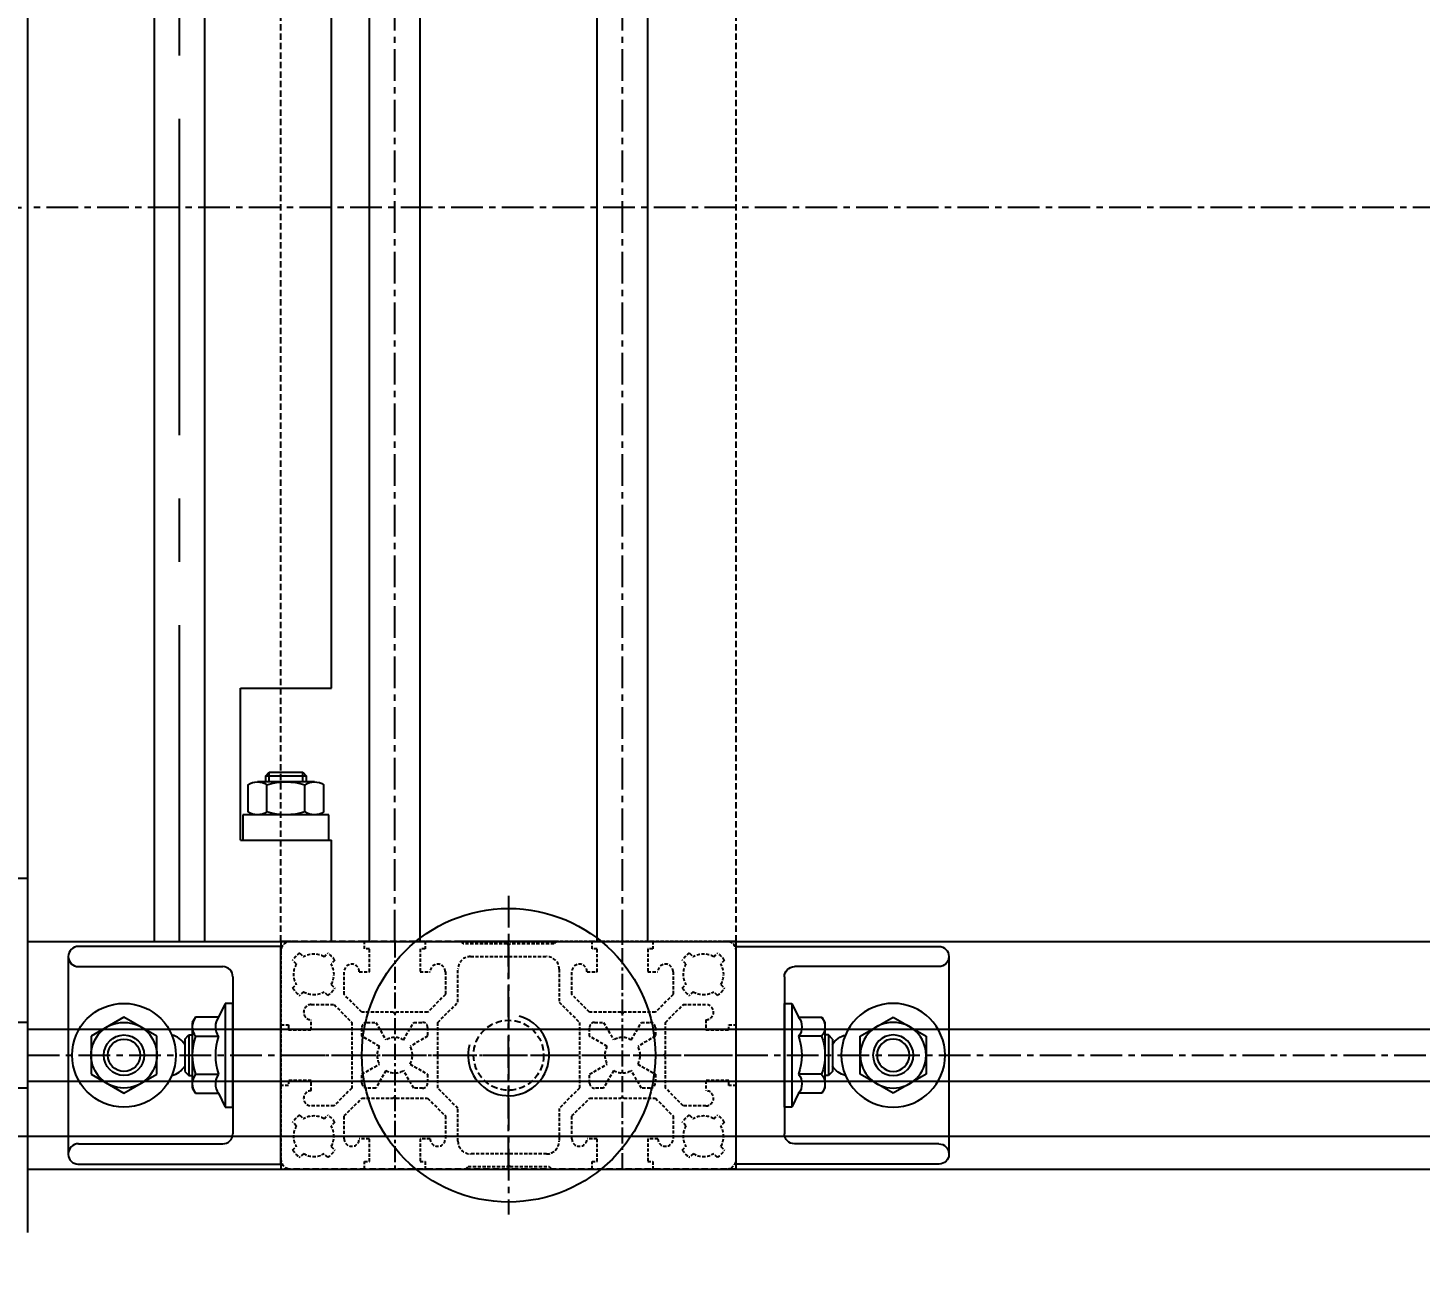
# Model space of a CAD drawing. Header units: inches. Extents: x 0 to 77285, y -118 to 40065.
# Drawn here: x 12332.7 to 12607.8, y 21467.6 to 21716 of the extents above; entities that cross this region are included whole.
import ezdxf

# ---------------------------------------------------------------- set-up
doc = ezdxf.new("R2010")
doc.units = ezdxf.units.IN
doc.header["$LTSCALE"] = 5
doc.header["$MEASUREMENT"] = 0
for name, pattern in [('CENTER', [2, 1.25, -0.25, 0.25, -0.25]), ('CENTERX2', [4, 2.5, -0.5, 0.5, -0.5]), ('HIDDEN', [0.375, 0.25, -0.125]), ('PHANTOM', [2.5, 1.25, -0.25, 0.25, -0.25, 0.25, -0.25])]:
    doc.linetypes.add(name, pattern=pattern)
for name, color, linetype in [('11', 1, 'CENTER'), ('22', 2, 'HIDDEN'), ('44', 4, 'Continuous'), ('55', 5, 'Continuous'), ('77', 40, 'HIDDEN'), ('A', 8, 'Continuous'), ('B', 123, 'Continuous'), ('G', 231, 'Continuous'), ('T', 3, 'Continuous')]:
    doc.layers.add(name, color=color, linetype=linetype)
doc.layers.add('33', color=3, linetype='PHANTOM', lineweight=9)
doc.styles.add('SCI', font='')
doc.styles.get('SCI').set_extended_font_data('Gulim')
doc.dimstyles.new('SCH', dxfattribs={"dimtxt": 2.5, "dimasz": 2, "dimexe": 1.25, "dimexo": 0.625, "dimtad": 1, "dimdec": 8, "dimtxsty": 'SCI', "dimcen": 2.5, "dimclrd": 4, "dimclre": 4, "dimclrt": 7, "dimadec": 8, "dimazin": 2, "dimtfac": 1, "dimtdec": 8, "dimtmove": 0, "dimatfit": 3, "dimfxl": 1, "dimarcsym": 0})

# ---------------------------------------------------------------- blocks, each defined once
blk = doc.blocks.new('A$C632A6005')
for p, q in [((-21.5, 0), (-21.5, -40)), ((21.5, 0), (-21.5, 0)), ((21.5, -40.1), (21.5, 0)), ((-15.5, -9.5), (15.5, -9.5)), ((10.25, -9.5), (-10.25, -9.5)), ((-10.25, -9.5), (-10.25, -11)), ((-10.25, -11), (10.25, -11)), ((-10.25, -11), (-7.51, -12.3)), ((7.51, -12.3), (10.25, -11)), ((10.25, -11), (10.25, -9.5)), ((-17.5, -40), (-17.5, -11.5)), ((-7.51, -12.3), (-7.51, -16.89)), ((-3.75, -16.86), (-3.75, -12.3)), ((3.76, -16.86), (3.76, -12.3)), ((7.51, -16.89), (7.51, -12.3)), ((17.5, -40), (17.5, -11.5)), ((-7.51, -16.89), (-6.44, -17.5)), ((-6.44, -17.5), (6.45, -17.5)), ((-4, -18.2), (-4, -17.5)), ((-4, -18.2), (4, -18.2)), ((-3.2, -19), (-4, -18.2)), ((-3.2, -19), (3.2, -19)), ((3.2, -19), (4, -18.2)), ((4, -18.2), (4, -17.5)), ((6.45, -17.5), (7.51, -16.89)), ((-3.75, -24.5), (-7.5, -31)), ((3.75, -24.5), (-3.75, -24.5)), ((7.51, -31), (3.75, -24.5)), ((-7.5, -31), (-3.75, -37.5)), ((3.75, -37.5), (7.51, -31)), ((-3.75, -37.5), (3.75, -37.5)), ((-19.5, -42), (19.6, -42))]:
    blk.add_line(p, q)
for radius in [10.25, 6.5, 4, 3.2]:
    blk.add_circle((0, -31), radius)
for centre, radius, start, end in [((-15.5, -11.5), 2, 90, 180), ((15.5, -11.5), 2, 0, 90), ((-5.63, -9.89), 3.06, 232.1211, 307.8789), ((0, -1.68), 11.26, 250.5288, 289.4712), ((5.63, -9.89), 3.06, 232.1211, 307.8789), ((-5.63, -14.44), 3.06, 232.1211, 307.8789), ((0, -22.5), 4.1, 121.3886, 166.7272), ((0, -6.24), 11.26, 250.5288, 289.4712), ((0, -22.5), 4.1, 13.2728, 58.6114), ((5.63, -14.44), 3.06, 232.1211, 307.8789), ((-19.5, -40), 2, 180, 270), ((-19.5, -40), 2, 270, 0), ((19.5, -40), 2, 180, 270), ((19.6, -40.1), 1.9, 270, 0)]:
    blk.add_arc(centre, radius, start, end)
blk = doc.blocks.new('A$C47db6cef')
at = {"ltscale": 0.506191}
for p, q in [((16.5, 45), (2, 45)), ((16.5, 43.5), (16.5, 45)), ((28.5, 45), (16.5, 45)), ((28.5, 45), (28.5, 43.5)), ((36.5, 45), (28.5, 45)), ((37, 44.5), (36.5, 45)), ((44.7, 44.5), (37, 44.5)), ((45, 44.2), (44.7, 44.5)), ((45.3, 44.5), (45, 44.2)), ((53, 44.5), (45.3, 44.5)), ((53.5, 45), (53, 44.5)), ((61.5, 45), (53.5, 45)), ((61.5, 43.5), (61.5, 45)), ((73.5, 45), (61.5, 45)), ((73.5, 45), (73.5, 43.5)), ((88, 45), (73.5, 45)), ((0, 43), (0, 28.5)), ((3.74, 42.67), (4.47, 41.95)), ((8.53, 41.95), (9.26, 42.67)), ((17.5, 43.5), (16.5, 43.5)), ((17.5, 39), (17.5, 43.5)), ((27.5, 43.5), (27.5, 39)), ((28.5, 43.5), (27.5, 43.5)), ((37.5, 42), (52.5, 42)), ((62.5, 43.5), (61.5, 43.5)), ((62.5, 39), (62.5, 43.5)), ((72.5, 43.5), (72.5, 39)), ((73.5, 43.5), (72.5, 43.5)), ((80.74, 42.67), (81.47, 41.95)), ((85.53, 41.95), (86.26, 42.67)), ((90, 28.5), (90, 43)), ((3.05, 40.53), (2.33, 41.26)), ((10.67, 41.26), (9.95, 40.53)), ((12.5, 34.5), (12.5, 39)), ((15.5, 39), (17.5, 39)), ((27.5, 39), (29.5, 39)), ((32.5, 39), (32.5, 34.5)), ((35, 33), (35, 39.5)), ((55, 39.5), (55, 33)), ((57.5, 34.5), (57.5, 39)), ((60.5, 39), (62.5, 39)), ((72.5, 39), (74.5, 39)), ((77.5, 39), (77.5, 34.5)), ((80.05, 40.53), (79.33, 41.26)), ((87.67, 41.26), (86.95, 40.53)), ((2.33, 35.74), (3.05, 36.47)), ((9.95, 36.47), (10.67, 35.74)), ((79.33, 35.74), (80.05, 36.47)), ((86.95, 36.47), (87.67, 35.74)), ((4.47, 35.05), (3.74, 34.33)), ((9.26, 34.33), (8.53, 35.05)), ((16, 31), (12.5, 34.5)), ((32.5, 34.5), (29, 31)), ((61, 31), (57.5, 34.5)), ((77.5, 34.5), (74, 31)), ((81.47, 35.05), (80.74, 34.33)), ((86.26, 34.33), (85.53, 35.05)), ((6, 32.5), (10.5, 32.5)), ((10.5, 32.5), (14, 29)), ((22.2, 31), (16, 31)), ((22.5, 30.7), (22.2, 31)), ((22.8, 31), (22.5, 30.7)), ((29, 31), (22.8, 31)), ((31, 29), (35, 33)), ((55, 33), (59, 29)), ((67.2, 31), (61, 31)), ((67.5, 30.7), (67.2, 31)), ((67.8, 31), (67.5, 30.7)), ((74, 31), (67.8, 31)), ((76, 29), (79.5, 32.5)), ((79.5, 32.5), (84, 32.5)), ((0, 28.5), (1.5, 28.5)), ((0, 28.5), (0, 16.5)), ((1.5, 28.5), (1.5, 27.5)), ((6, 27.5), (6, 29.5)), ((14, 29), (14, 22.8)), ((16, 26.25), (16, 28)), ((17, 29), (18.75, 29)), ((18.75, 29), (20.75, 25.53)), ((24.25, 25.53), (26.25, 29)), ((26.25, 29), (28, 29)), ((29, 28), (29, 26.25)), ((31, 16), (31, 29)), ((59, 29), (59, 16)), ((61, 26.25), (61, 28)), ((62, 29), (63.75, 29)), ((63.75, 29), (65.75, 25.53)), ((69.25, 25.53), (71.25, 29)), ((71.25, 29), (73, 29)), ((74, 28), (74, 26.25)), ((76, 22.8), (76, 29)), ((84, 29.5), (84, 27.5)), ((88.5, 28.5), (90, 28.5)), ((88.5, 27.5), (88.5, 28.5)), ((90, 16.5), (90, 28.5)), ((1.5, 27.5), (6, 27.5)), ((19.47, 24.25), (16, 26.25)), ((29, 26.25), (25.53, 24.25)), ((64.47, 24.25), (61, 26.25)), ((74, 26.25), (70.53, 24.25)), ((84, 27.5), (88.5, 27.5)), ((14, 22.8), (14.3, 22.5)), ((14.3, 22.5), (14, 22.2)), ((14, 22.2), (14, 16)), ((75.7, 22.5), (76, 22.8)), ((76, 22.2), (75.7, 22.5)), ((76, 16), (76, 22.2)), ((16, 18.75), (19.47, 20.75)), ((20.75, 19.47), (18.75, 16)), ((26.25, 16), (24.25, 19.47)), ((25.53, 20.75), (29, 18.75)), ((61, 18.75), (64.47, 20.75)), ((65.75, 19.47), (63.75, 16)), ((71.25, 16), (69.25, 19.47)), ((70.53, 20.75), (74, 18.75)), ((1.5, 17.5), (1.5, 16.5)), ((6, 17.5), (1.5, 17.5)), ((6, 15.5), (6, 17.5)), ((16, 17), (16, 18.75)), ((29, 18.75), (29, 17)), ((61, 17), (61, 18.75)), ((74, 18.75), (74, 17)), ((84, 17.5), (84, 15.5)), ((88.5, 17.5), (84, 17.5)), ((88.5, 16.5), (88.5, 17.5)), ((0, 16.5), (0, 2)), ((1.5, 16.5), (0, 16.5)), ((14, 16), (10.5, 12.5)), ((12.5, 10.5), (16, 14)), ((16, 14), (22.2, 14)), ((18.75, 16), (17, 16)), ((22.2, 14), (22.5, 14.3)), ((22.5, 14.3), (22.8, 14)), ((22.8, 14), (29, 14)), ((28, 16), (26.25, 16)), ((29, 14), (32.5, 10.5)), ((35, 12), (31, 16)), ((59, 16), (55, 12)), ((57.5, 10.5), (61, 14)), ((61, 14), (67.2, 14)), ((63.75, 16), (62, 16)), ((67.2, 14), (67.5, 14.3)), ((67.5, 14.3), (67.8, 14)), ((67.8, 14), (74, 14)), ((73, 16), (71.25, 16)), ((74, 14), (77.5, 10.5)), ((79.5, 12.5), (76, 16)), ((90, 16.5), (88.5, 16.5)), ((90, 2), (90, 16.5)), ((10.5, 12.5), (6, 12.5)), ((35, 5.5), (35, 12)), ((55, 12), (55, 5.5)), ((84, 12.5), (79.5, 12.5)), ((3.05, 8.53), (2.33, 9.26)), ((3.74, 10.67), (4.47, 9.95)), ((8.53, 9.95), (9.26, 10.67)), ((10.67, 9.26), (9.95, 8.53)), ((12.5, 6), (12.5, 10.5)), ((32.5, 10.5), (32.5, 6)), ((57.5, 6), (57.5, 10.5)), ((77.5, 10.5), (77.5, 6)), ((80.05, 8.53), (79.33, 9.26)), ((80.74, 10.67), (81.47, 9.95)), ((85.53, 9.95), (86.26, 10.67)), ((87.67, 9.26), (86.95, 8.53)), ((17.5, 6), (15.5, 6)), ((17.5, 1.5), (17.5, 6)), ((27.5, 6), (27.5, 1.5)), ((29.5, 6), (27.5, 6)), ((62.5, 6), (60.5, 6)), ((62.5, 1.5), (62.5, 6)), ((72.5, 6), (72.5, 1.5)), ((74.5, 6), (72.5, 6)), ((2.33, 3.74), (3.05, 4.47)), ((4.47, 3.05), (3.74, 2.33)), ((9.26, 2.33), (8.53, 3.05)), ((9.95, 4.47), (10.67, 3.74)), ((52.5, 3), (37.5, 3)), ((79.33, 3.74), (80.05, 4.47)), ((81.47, 3.05), (80.74, 2.33)), ((86.26, 2.33), (85.53, 3.05)), ((86.95, 4.47), (87.67, 3.74)), ((2, 0), (16.5, 0)), ((16.5, 1.5), (17.5, 1.5)), ((16.5, 0), (16.5, 1.5)), ((16.5, 0), (28.5, 0)), ((27.5, 1.5), (28.5, 1.5)), ((28.5, 1.5), (28.5, 0)), ((28.5, 0), (35.55, 0)), ((35.55, 0), (36.05, 0.5)), ((36.05, 0.5), (44.7, 0.5)), ((44.7, 0.5), (45, 0.8)), ((45, 0.8), (45.3, 0.5)), ((45.3, 0.5), (53.95, 0.5)), ((53.95, 0.5), (54.45, 0)), ((61.5, 1.5), (62.5, 1.5)), ((61.5, 0), (61.5, 1.5)), ((72.5, 1.5), (73.5, 1.5)), ((73.5, 1.5), (73.5, 0))]:
    blk.add_line(p, q, dxfattribs=at)
for p, q in [((54.45, 0), (61.5, 0)), ((61.5, 0), (73.5, 0)), ((73.5, 0), (88, 0))]:
    blk.add_line(p, q)
for centre, radius, start, end in [((2, 43), 2, 90, 180), ((88, 43), 2, 0, 90), ((6.5, 38.5), 5, 123.463, 146.537), ((6.5, 38.5), 4, 59.4775, 120.5225), ((6.5, 38.5), 5, 33.463, 56.537), ((37.5, 39.5), 2.5, 90, 180), ((52.5, 39.5), 2.5, 0, 90), ((83.5, 38.5), 5, 123.463, 146.537), ((83.5, 38.5), 4, 59.4775, 120.5225), ((83.5, 38.5), 5, 33.463, 56.537), ((6.5, 38.5), 4, 149.4775, 210.5225), ((6.5, 38.5), 4, 329.4775, 30.5225), ((14, 39), 1.5, 0, 180), ((31, 39), 1.5, 0, 180), ((59, 39), 1.5, 0, 180), ((76, 39), 1.5, 0, 180), ((83.5, 38.5), 4, 149.4775, 210.5225), ((83.5, 38.5), 4, 329.4775, 30.5225), ((6.5, 38.5), 5, 213.463, 236.537), ((6.5, 38.5), 4, 239.4775, 300.5225), ((6.5, 38.5), 5, 303.463, 326.537), ((83.5, 38.5), 5, 213.463, 236.537), ((83.5, 38.5), 4, 239.4775, 300.5225), ((83.5, 38.5), 5, 303.463, 326.537), ((6, 31), 1.5, 90, 270), ((84, 31), 1.5, 270, 90), ((17, 28), 1, 90, 180), ((28, 28), 1, 0, 90), ((62, 28), 1, 90, 180), ((73, 28), 1, 0, 90), ((22.5, 22.5), 3.5, 60, 120), ((67.5, 22.5), 3.5, 60, 120), ((22.5, 22.5), 3.5, 150, 210), ((22.5, 22.5), 3.5, 330, 30), ((67.5, 22.5), 3.5, 150, 210), ((67.5, 22.5), 3.5, 330, 30), ((22.5, 22.5), 3.5, 240, 300), ((67.5, 22.5), 3.5, 240, 300), ((17, 17), 1, 180, 270), ((28, 17), 1, 270, 0), ((62, 17), 1, 180, 270), ((73, 17), 1, 270, 0), ((6, 14), 1.5, 90, 270), ((84, 14), 1.5, 270, 90), ((6.5, 6.5), 5, 123.463, 146.537), ((6.5, 6.5), 4, 149.4775, 210.5225), ((6.5, 6.5), 4, 59.4775, 120.5225), ((6.5, 6.5), 5, 33.463, 56.537), ((6.5, 6.5), 4, 329.4775, 30.5225), ((83.5, 6.5), 5, 123.463, 146.537), ((83.5, 6.5), 4, 149.4775, 210.5225), ((83.5, 6.5), 4, 59.4775, 120.5225), ((83.5, 6.5), 5, 33.463, 56.537), ((83.5, 6.5), 4, 329.4775, 30.5225), ((14, 6), 1.5, 180, 0), ((31, 6), 1.5, 180, 0), ((59, 6), 1.5, 180, 0), ((76, 6), 1.5, 180, 0), ((6.5, 6.5), 5, 213.463, 236.537), ((6.5, 6.5), 4, 239.4775, 300.5225), ((6.5, 6.5), 5, 303.463, 326.537), ((37.5, 5.5), 2.5, 180, 270), ((52.5, 5.5), 2.5, 270, 0), ((83.5, 6.5), 5, 213.463, 236.537), ((83.5, 6.5), 4, 239.4775, 300.5225), ((83.5, 6.5), 5, 303.463, 326.537), ((2, 2), 2, 180, 270), ((88, 2), 2, 270, 0)]:
    blk.add_arc(centre, radius, start, end, dxfattribs=at)
at = {"layer": '11', "ltscale": 0.506191}
for p, q in [((22.5, 45), (22.5, 0)), ((67.5, 0), (67.5, 45)), ((90, 22.5), (0, 22.5))]:
    blk.add_line(p, q, dxfattribs=at)
at = {"layer": '11'}
blk.add_line((45, 45), (45, 0), dxfattribs=at)
at = {"layer": 'A', "ltscale": 0.506191}
for p, q in [((0, 45), (0, 43)), ((2, 45), (0, 45)), ((53.5, 45), (36.5, 45)), ((90, 45), (88, 45)), ((90, 43), (90, 45)), ((0, 2), (0, 0)), ((0, 0), (2, 0)), ((35.55, 0), (54.45, 0)), ((90, 0), (90, 2))]:
    blk.add_line(p, q, dxfattribs=at)
at = {"layer": 'A'}
blk.add_line((88, 0), (90, 0), dxfattribs=at)
blk = doc.blocks.new('A$C08fce532')
for p, q in [((312.5, 90), (22.5, 90)), ((312.5, 0), (312.5, 90)), ((357.5, 90), (357.5, 0)), ((312.5, 0), (22.5, 0))]:
    blk.add_line(p, q)
at = {"layer": '11'}
for p, q in [((312.5, 67.5), (22.5, 67.5)), ((303.5, 45), (366.5, 45)), ((312.5, 22.5), (22.5, 22.5))]:
    blk.add_line(p, q, dxfattribs=at)
at = {"layer": '22'}
blk.add_circle((335, 45), 6.92, dxfattribs=at)
at = {"layer": '44'}
blk.add_circle((335, 45), 29, dxfattribs=at)
at = {"layer": 'A'}
for p, q in [((312.5, 72.5), (22.5, 72.5)), ((312.5, 62.5), (22.5, 62.5)), ((312.5, 27.5), (22.5, 27.5)), ((312.5, 17.5), (22.5, 17.5))]:
    blk.add_line(p, q, dxfattribs=at)
at = {"layer": 'T'}
blk.add_arc((335, 45), 8, 255, 165, dxfattribs=at)
at = {"rotation": 270}
blk.add_blockref('A$C47db6cef', (312.5, 90), dxfattribs=at)
at = {"layer": '44', "xscale": -1, "rotation": 180}
blk.add_blockref('A$C632A6005', (335, 90), dxfattribs=at)
at = {"layer": '44'}
blk.add_blockref('A$C632A6005', (335, 0), dxfattribs=at)
blk = doc.blocks.new('A$C2389a0cc')
for p, q in [((0, 60), (20, 60)), ((0, 0), (0, 60)), ((20, 42), (20, 60)), ((20, 42), (20, 60)), ((20, 42.5), (20, 59.5)), ((20, 59.5), (25, 59.5)), ((20, 59.5), (25, 59.5)), ((25, 59.5), (25, 42.5)), ((25, 59.5), (25, 42.5)), ((25.58, 58.51), (30.92, 58.51)), ((25.58, 58.51), (30.92, 58.51)), ((50, 42), (50, 60)), ((50, 60), (240, 60)), ((25, 56.63), (25, 45.37)), ((25, 56.63), (25, 45.37)), ((31.5, 56.63), (31.5, 45.37)), ((31.5, 56.63), (31.5, 45.37)), ((25.58, 54.75), (30.92, 54.75)), ((25.58, 54.75), (30.92, 54.75)), ((32.72, 55), (31.5, 55)), ((32.72, 55), (31.5, 55)), ((31.5, 54.32), (33.4, 54.32)), ((31.5, 54.32), (33.4, 54.32)), ((32.72, 47), (32.72, 55)), ((33.4, 54.32), (32.72, 55)), ((32.72, 47), (32.72, 55)), ((33.4, 54.32), (32.72, 55)), ((33.4, 47.68), (33.4, 54.32)), ((33.4, 47.68), (33.4, 54.32)), ((25.58, 47.25), (30.92, 47.25)), ((25.58, 47.25), (30.92, 47.25)), ((31.5, 47.68), (33.4, 47.68)), ((31.5, 47.68), (33.4, 47.68)), ((31.5, 47), (32.72, 47)), ((31.5, 47), (32.72, 47)), ((32.72, 47), (33.4, 47.68)), ((32.72, 47), (33.4, 47.68)), ((25, 42.5), (20, 42.5)), ((25, 42.5), (20, 42.5)), ((20, 42), (50, 42)), ((30.92, 43.49), (25.58, 43.49)), ((30.92, 43.49), (25.58, 43.49)), ((0, 0), (290, 0))]:
    blk.add_line(p, q)
at = {"color": 252}
for p, q in [((0, 35), (290, 35)), ((0, 25), (290, 25))]:
    blk.add_line(p, q, dxfattribs=at)
for centre, radius, start, end in [((28.32, 56.63), 3.32, 145.6158, 214.3842), ((28.32, 56.63), 3.32, 145.6158, 214.3842), ((28.18, 56.63), 3.32, 325.6158, 34.3842), ((28.18, 56.63), 3.32, 325.6158, 34.3842), ((37.42, 51), 12.42, 162.412, 197.588), ((37.42, 51), 12.42, 162.412, 197.588), ((19.08, 51), 12.42, 342.412, 17.588), ((19.08, 51), 12.42, 342.412, 17.588), ((28.32, 45.37), 3.32, 145.6158, 214.3842), ((28.32, 45.37), 3.32, 145.6158, 214.3842), ((28.18, 45.37), 3.32, 325.6158, 34.3842), ((28.18, 45.37), 3.32, 325.6158, 34.3842)]:
    blk.add_arc(centre, radius, start, end)
at = {"layer": '11', "linetype": 'CENTERX2', "ltscale": 5}
blk.add_line((0, 30), (290, 30), dxfattribs=at)
blk = doc.blocks.new('A$C28df00ae')
for p, q in [((35, 170), (35, 0)), ((-6.5, 0), (-6.5, 120)), ((6.5, 0), (6.5, 120)), ((-35, 0), (35, 0))]:
    blk.add_line(p, q)
at = {"layer": '11'}
blk.add_line((167.5, 170), (167.5, 0), dxfattribs=at)
at = {"layer": 'G'}
blk.add_line((-16, 154), (-16, 0), dxfattribs=at)
blk = doc.blocks.new('A$Cfa1c9302')
for p, q in [((-50, 52.63), (0, 53.5)), ((-50, 52.63), (-50, 33)), ((-3.88, 53.5), (-4, 53.43)), ((-3.88, 53.5), (3.88, 53.5)), ((50, 52.63), (0, 53.5)), ((3.88, 53.5), (4, 53.43)), ((50, 33), (50, 52.63)), ((50, 47.8), (-50, 47.8)), ((50, 39.2), (-50, 39.2)), ((-56, 33), (-57, 32.42)), ((-57, 32.42), (-57, 19.5)), ((-54.5, 33), (-56, 33)), ((-54.5, 33), (-54.5, 32.3)), ((-52.5, 32.3), (-54.5, 32.3)), ((-52.5, 33), (-52.5, 32.3)), ((52.5, 33), (-52.5, 33)), ((52.5, 33), (52.5, 32.3)), ((52.5, 32.3), (54.5, 32.3)), ((54.5, 33), (54.5, 32.3)), ((54.5, 33), (56, 33)), ((56, 33), (57, 32.42)), ((57, 32.42), (57, 19.5)), ((-46, 29), (-57, 29)), ((-54, 29), (-54, 19.5)), ((-46, 29), (-54, 19.5)), ((-54, 29), (-46, 19.5)), ((-46, 29), (-46, 19.5)), ((46, 29), (46, 19.5)), ((54, 29), (46, 19.5)), ((46, 29), (54, 19.5)), ((57, 29), (46, 29)), ((54, 29), (54, 19.5)), ((59, 19.5), (-59, 19.5)), ((-59, -19.5), (-59, 19.5)), ((59, 19.5), (59, -19.5)), ((-59, 15.8), (59, 15.8)), ((-57, 12.5), (-59, 13.65)), ((-57, 12.5), (-46.35, 12.5)), ((-57, -12.5), (-57, 12.5)), ((-46.35, 13.1), (-45, 13.1)), ((-46.35, -13.1), (-46.35, 13.1)), ((-45, -13.1), (-45, 13.1)), ((-45, 12.5), (-32, 12.5)), ((-32, -13), (-32, 13)), ((-32, 13), (32, 13)), ((32, -13), (32, 13)), ((32, 12.5), (45, 12.5)), ((45, 13.1), (46.35, 13.1)), ((45, -13.1), (45, 13.1)), ((46.35, -13.1), (46.35, 13.1)), ((46.35, 12.5), (57, 12.5)), ((57, 12.5), (59, 13.65)), ((57, -12.5), (57, 12.5)), ((-57, -12.5), (-57, 0)), ((-57, -12.5), (-59, -13.65)), ((-57, -12.5), (-46.35, -12.5)), ((-46.35, -13.1), (-45, -13.1)), ((-45, -12.5), (-32, -12.5)), ((-32, -13), (32, -13)), ((32, -12.5), (45, -12.5)), ((45, -13.1), (46.35, -13.1)), ((46.35, -12.5), (57, -12.5)), ((57, -12.5), (59, -13.65)), ((59, -19.5), (-59, -19.5)), ((-57, -32.42), (-57, -19.5)), ((-54, -19.5), (-54, -29)), ((-54, -29), (-46, -19.5)), ((-46, -29), (-54, -19.5)), ((-46, -19.5), (-46, -29)), ((46, -19.5), (46, -29)), ((46, -29), (54, -19.5)), ((54, -29), (46, -19.5)), ((54, -19.5), (54, -29)), ((57, -32.42), (57, -19.5)), ((-46, -29), (-57, -29)), ((57, -29), (46, -29)), ((-56, -33), (-57, -32.42)), ((-54.5, -33), (-56, -33)), ((-54.5, -33), (-54.5, -32.3)), ((-52.5, -32.3), (-54.5, -32.3)), ((-52.5, -33), (-52.5, -32.3)), ((52.5, -33), (-52.5, -33)), ((-50, -33), (-50, -52.63)), ((50, -52.63), (50, -33)), ((52.5, -33), (52.5, -32.3)), ((52.5, -32.3), (54.5, -32.3)), ((54.5, -33), (54.5, -32.3)), ((54.5, -33), (56, -33)), ((56, -33), (57, -32.42)), ((50, -39.2), (-50, -39.2)), ((50, -47.8), (-50, -47.8)), ((-50, -52.63), (0, -53.5)), ((-42.32, -52.76), (-42.03, -61.03)), ((-3.88, -53.5), (-4, -53.43)), ((-3.88, -53.5), (3.88, -53.5)), ((50, -52.63), (0, -53.5)), ((3.88, -53.5), (4, -53.43)), ((42.32, -52.76), (42.03, -61.03)), ((41.03, -62), (-41.03, -62)), ((-40.06, -62), (-30.94, -62)), ((30.93, -62), (40.05, -62)), ((-41.69, -63.5), (-37.5, -63.5)), ((-37.5, -63.5), (41.68, -63.5)), ((-44.5, -75.78), (-44.5, -66.5)), ((44.5, -66.5), (44.5, -75.78)), ((-39, -75.25), (-24.88, -75.25)), ((-21.26, -75.47), (-20.53, -75.57)), ((17.5, -75.77), (-17.5, -75.77)), ((20.52, -75.57), (21.26, -75.47)), ((24.87, -75.25), (39, -75.25)), ((-47.8, -82), (-47.8, -77.67)), ((-39, -79.57), (39, -79.57)), ((47.8, -77.67), (47.8, -82)), ((-47.8, -105.26), (-47.8, -82)), ((39, -82.13), (-39, -82.13)), ((47.8, -82), (47.8, -105.26)), ((-45, -103.05), (-45, -84.08)), ((45, -84.08), (45, -103.05)), ((38, -110.05), (-38, -110.05)), ((21.03, -110.05), (21, -110.19)), ((21, -110.05), (21, -110.19)), ((29, -110.2), (28.97, -110.05)), ((29, -110.19), (29, -110.05)), ((24.48, -110.74), (24.48, -111.33)), ((24.48, -111.87), (24.48, -111.97)), ((25.51, -111.33), (25.51, -110.74)), ((25.51, -111.97), (25.51, -111.87))]:
    blk.add_line(p, q)
for points in [[(-47.8, -77.67), (-47.75, -77.4), (-47.58, -77.13), (-47.31, -76.87), (-46.93, -76.62), (-46.45, -76.38), (-45.88, -76.16), (-45.23, -75.96), (-44.49, -75.78), (-43.69, -75.62), (-42.82, -75.49), (-41.91, -75.38), (-40.96, -75.31), (-39.99, -75.26), (-39, -75.25)], [(39, -75.25), (39.98, -75.26), (40.96, -75.31), (41.9, -75.38), (42.82, -75.49), (43.68, -75.62), (44.48, -75.78), (45.22, -75.96), (45.88, -76.16), (46.45, -76.38), (46.93, -76.62), (47.3, -76.87), (47.58, -77.13), (47.74, -77.4), (47.8, -77.67)], [(-47.8, -82), (-47.75, -81.73), (-47.58, -81.46), (-47.31, -81.2), (-46.93, -80.95), (-46.45, -80.71), (-45.88, -80.49), (-45.23, -80.28), (-44.49, -80.1), (-43.69, -79.95), (-42.82, -79.81), (-41.91, -79.71), (-40.96, -79.64), (-39.99, -79.59), (-39, -79.57)], [(39, -79.57), (39.98, -79.59), (40.96, -79.64), (41.9, -79.71), (42.82, -79.81), (43.68, -79.95), (44.48, -80.1), (45.22, -80.28), (45.88, -80.49), (46.45, -80.71), (46.93, -80.95), (47.3, -81.2), (47.58, -81.46), (47.74, -81.73), (47.8, -82)], [(21.31, -110.81), (21.4, -110.89), (21.54, -111)], [(28.46, -111), (28.6, -110.89), (28.68, -110.83)], [(28.68, -110.83), (28.69, -110.81)]]:
    blk.add_lwpolyline(points)
for centre, radius, start, end in [((0, 0), 57.5, 90, 112.5195), ((0, 0), 57.5, 67.4805, 90), ((0, 51), 4, 37.6752, 142.3248), ((0, 0), 57.5, 247.4805, 270), ((0, -51), 4, 217.6752, 322.3248), ((0, 0), 57.5, 270, 292.5195), ((-41.03, -61), 1, 182, 270), ((-42, -61.53), 2, 275.7392, 346.2628), ((-29, -61.5), 2, 194.4775, 270), ((29, -61.5), 2, 270, 345.5225), ((42, -61.53), 2, 193.7372, 264.2608), ((41.03, -61), 1, 270, 358), ((-41.5, -66.5), 3, 95.7392, 180), ((41.5, -66.5), 3, 0, 84.2608), ((-38, -103.05), 7, 180, 270), ((38, -103.05), 7, 270, 0), ((21.65, -110.46), 0.486, 221.8791, 226.241), ((25, -105.49), 6.5, 237.8797, 302.1203), ((24.38, -111.36), 1.37, 173.3134, 186.6866), ((24.99, -104.73), 6.77, 252.9989, 262.6853), ((24.99, -105.05), 6.77, 252.9989, 262.6853), ((24.69, -112.61), 1.29, 98.9986, 115.405), ((24.69, -110.59), 1.29, 244.595, 261.0014), ((25, -101.75), 9.01, 266.7221, 273.2779), ((25, -105.5), 6.5, 265.4534, 274.5466), ((25.31, -112.61), 1.29, 64.595, 81.0014), ((25.31, -110.59), 1.29, 278.9986, 295.405), ((25.01, -104.73), 6.77, 277.3147, 287.0011), ((25.01, -105.05), 6.77, 277.3147, 287.0011), ((25.62, -111.36), 1.37, 353.3134, 6.6866)]:
    blk.add_arc(centre, radius, start, end)
for centre, start_param, end_param in [((-39, -84.08), 1.570796, 3.141593), ((39, -84.08), 0, 1.570796)]:
    blk.add_ellipse(centre, major_axis=(6, 0), ratio=0.324978, start_param=start_param, end_param=end_param)
for points, knots in [([(-24.88, -75.25), (-23.15, -75.27), (-24.28, -75.24), (-21.64, -75.42), (-22.23, -75.36), (-21.26, -75.47)], [0, 0, 0, 0, 1.388453, 2.780018, 3.627164, 3.627164, 3.627164, 3.627164]), ([(-20.53, -75.57), (-20.16, -75.61), (-19.42, -75.7), (-18.39, -75.76), (-17.75, -75.76), (-17.5, -75.77)], [0, 0, 0, 0, 0.3792285, 0.7680446, 1, 1, 1, 1]), ([(17.5, -75.77), (18.72, -75.75), (18.15, -75.77), (20.1, -75.63), (19.88, -75.65), (20.52, -75.57)], [0, 0, 0, 0, 1.176582, 2.356169, 3.030308, 3.030308, 3.030308, 3.030308]), ([(21.26, -75.47), (22.82, -75.3), (21.86, -75.38), (24.58, -75.24), (23.87, -75.26), (24.87, -75.25)], [0, 0, 0, 0, 1.359692, 2.82201, 3.627139, 3.627139, 3.627139, 3.627139]), ([(-47.8, -105.26), (-47.8, -105.41), (-47.78, -105.71), (-47.65, -106.15), (-47.47, -106.55), (-47.22, -106.91), (-46.92, -107.23), (-46.56, -107.53), (-46.13, -107.81), (-45.6, -108.08), (-44.97, -108.33), (-44.27, -108.53), (-43.76, -108.66), (-43.47, -108.72), (-43.45, -108.72), (-43.45, -108.72), (-43.45, -108.72), (-43.45, -108.72), (-42.83, -108.83), (-42.21, -108.95), (-41.59, -109.06)], [0, 0, 0, 0, 0.068906, 0.139476, 0.209438, 0.280718, 0.355628, 0.437237, 0.529585, 0.636589, 0.756203, 0.875311, 0.98934, 1, 1, 1, 1, 1, 1, 1.268665, 1.268665, 1.268665, 1.268665]), ([(41.4, -109.16), (42.08, -109.02), (42.76, -108.87), (43.44, -108.72), (43.67, -108.67), (44.15, -108.57), (44.81, -108.37), (45.46, -108.14), (46.04, -107.86), (46.53, -107.55), (46.92, -107.23), (47.23, -106.89), (47.48, -106.51), (47.67, -106.1), (47.78, -105.67), (47.79, -105.39), (47.8, -105.26)], [-0.308501, -0.308501, -0.308501, -0.308501, 0, 0, 0, 0.103357, 0.215357, 0.331905, 0.455265, 0.558115, 0.645908, 0.724824, 0.798509, 0.869222, 0.938414, 1, 1, 1, 1]), ([(21.01, -110.19), (21.01, -110.26), (21.02, -110.42), (21.12, -110.62), (21.22, -110.72), (21.26, -110.77), (21.27, -110.77), (21.27, -110.78), (21.28, -110.79)], [0, 0, 0, 0, 0.329406, 0.709553, 1, 1, 1, 1.048572, 1.048572, 1.048572, 1.048572]), ([(28.69, -110.81), (28.7, -110.8), (28.71, -110.8), (28.72, -110.79), (28.73, -110.78), (28.81, -110.72), (28.9, -110.57), (29, -110.37), (28.99, -110.24), (28.99, -110.2)], [-0.057331, -0.057331, -0.057331, -0.057331, 0, 0, 0, 0.04709, 0.447062, 0.808158, 1, 1, 1, 1])]:
    blk.add_open_spline(points, degree=3, knots=knots)
blk.add_open_spline([(-38, -110.05), (-38, -110.05), (-38, -110.05), (-38, -110.05)], degree=3)
at = {"layer": '11'}
for p, q in [((0, -70.68), (0, 70.97)), ((-55.25, 43.5), (55.06, 43.5)), ((-86.64, 0), (86.64, 0)), ((-54.35, -43.5), (53.55, -43.5)), ((0, -57.5), (0, -121.19))]:
    blk.add_line(p, q, dxfattribs=at)
at = {"layer": '33'}
for p, q in [((-52, 35.96), (-56.98, 34.8)), ((-52, 35.96), (-50, 35.99)), ((-50, 34.99), (-56.35, 34.88)), ((-59.3, 0), (-59.3, 31.88)), ((-74.87, 23.75), (-60.13, 26.35)), ((-79, 18.83), (-79, -18.83)), ((-59.3, 0), (-59.3, -31.88)), ((-74.87, -23.75), (-60.13, -26.35)), ((-50, -34.99), (-56.35, -34.88))]:
    blk.add_line(p, q, dxfattribs=at)
for centre, radius, start, end in [((-56.3, 31.88), 3, 91, 180), ((-60.3, 27.34), 1, 280, 0), ((-74, 18.83), 5, 100, 180), ((-74, -18.83), 5, 180, 260), ((-60.3, -27.34), 1, 0, 80), ((-56.3, -31.88), 3, 180, 269)]:
    blk.add_arc(centre, radius, start, end, dxfattribs=at)
at = {"layer": 'T'}
for p, q in [((-50, 48.5), (-10.5, 48.5)), ((-10.5, 38.5), (-10.5, 48.5)), ((50, 48.5), (10.5, 48.5)), ((10.5, 48.5), (10.5, 38.5)), ((-50, 38.5), (-10.5, 38.5)), ((50, 38.5), (10.5, 38.5)), ((-50, -38.5), (-10.5, -38.5)), ((-10.5, -48.5), (-10.5, -38.5)), ((10.5, -38.5), (10.5, -48.5)), ((50, -38.5), (10.5, -38.5)), ((-50, -48.5), (-10.5, -48.5)), ((50, -48.5), (10.5, -48.5))]:
    blk.add_line(p, q, dxfattribs=at)
at = {"layer": '44', "style": 'SCI'}
for s, p in [('GEARED MOTOR', (-8.22, -93.48)), ('F3S25N**-MM02T**TN', (-8.22, -98.07)), ('NISSEI', (-8.22, -102.54))]:
    blk.add_text(s, height=3.125, dxfattribs=at).set_placement(p)
blk = doc.blocks.new('A$C2b141b52')
at = {"layer": '55'}
blk.add_blockref('A$Cfa1c9302', (-75, 0), dxfattribs=at)
blk = doc.blocks.new('A$C25c8c11d')
for p, q in [((145, -640), (145, -70.07)), ((190, -640), (190, -70.07))]:
    blk.add_line(p, q)
at = {"layer": '11'}
for p, q in [((0, -70.07), (0, -640)), ((167.5, -640), (167.5, -70.07))]:
    blk.add_line(p, q, dxfattribs=at)
at = {"layer": 'B'}
for p, q in [((162.35, -640), (162.35, -70.07)), ((172.65, -640), (172.65, -70.07))]:
    blk.add_line(p, q, dxfattribs=at)
at = {"layer": 'G'}
blk.add_line((183.5, -640), (183.5, -70.07), dxfattribs=at)
at = {"xscale": -1}
blk.add_blockref('A$C2389a0cc', (145, -640), dxfattribs=at)
at = {"rotation": 180}
for name, p in [('A$C2b141b52', (202.5, -740)), ('A$C28df00ae', (167.5, -640))]:
    blk.add_blockref(name, p, dxfattribs=at)
at = {"layer": '77'}
blk.add_blockref('A$C08fce532', (-167.5, -590), dxfattribs=at)
blk = doc.blocks.new('*D384')
at = {"color": 4, "lineweight": -2, "transparency": 16777216}
for p, q in [((12494.65, 23180.55), (11199.34, 23180.55)), ((11299.34, 23020.55), (11299.34, 21840.55)), ((12102.65, 21680.55), (11199.34, 21680.55))]:
    blk.add_line(p, q, dxfattribs=at)
at = {"color": 4, "transparency": 16777216}
for points in [[(11272.67, 23020.55), (11326.01, 23020.55), (11299.34, 23180.55)], [(11272.67, 21840.55), (11326.01, 21840.55), (11299.34, 21680.55)]]:
    blk.add_solid(points, dxfattribs=at)
at = {"layer": 'Defpoints', "color": 0, "transparency": 16777216}
for p in [(12544.65, 23180.55), (11299.34, 21680.55), (12152.65, 21680.55)]:
    blk.add_point(p, dxfattribs=at)
at = {"color": 7, "transparency": 16777216, "insert": (11146.55, 22430.55), "char_height": 200, "attachment_point": 5, "rotation": 90, "style": 'SCI'}
blk.add_mtext('1500', dxfattribs=at)
blk = doc.blocks.new('*D389')
at = {"color": 4, "lineweight": -2, "transparency": 16777216}
for p, q in [((12102.65, 21680.55), (11199.34, 21680.55)), ((11299.34, 21520.55), (11299.34, 16855.55)), ((12922.66, 16695.55), (11199.34, 16695.55))]:
    blk.add_line(p, q, dxfattribs=at)
at = {"color": 4, "transparency": 16777216}
for points in [[(11272.67, 21520.55), (11326.01, 21520.55), (11299.34, 21680.55)], [(11272.67, 16855.55), (11326.01, 16855.55), (11299.34, 16695.55)]]:
    blk.add_solid(points, dxfattribs=at)
at = {"layer": 'Defpoints', "color": 0, "transparency": 16777216}
for p in [(12152.65, 21680.55), (11299.34, 16695.55), (12972.66, 16695.55)]:
    blk.add_point(p, dxfattribs=at)
at = {"color": 7, "transparency": 16777216, "insert": (11146.68, 19188.05), "char_height": 200, "attachment_point": 5, "rotation": 90, "style": 'SCI'}
blk.add_mtext('4985', dxfattribs=at)
blk = doc.blocks.new('*D395')
at = {"color": 4, "lineweight": -2, "transparency": 16777216}
for p, q in [((12910.15, 22980.55), (10205.36, 22980.55)), ((10305.36, 22820.55), (10305.36, 15530.55)), ((12910.65, 15370.55), (10205.36, 15370.55))]:
    blk.add_line(p, q, dxfattribs=at)
at = {"color": 4, "transparency": 16777216}
for points in [[(10278.69, 22820.55), (10332.03, 22820.55), (10305.36, 22980.55)], [(10278.69, 15530.55), (10332.03, 15530.55), (10305.36, 15370.55)]]:
    blk.add_solid(points, dxfattribs=at)
at = {"layer": 'Defpoints', "color": 0, "transparency": 16777216}
for p in [(12960.15, 22980.55), (10305.36, 15370.55), (12960.65, 15370.55)]:
    blk.add_point(p, dxfattribs=at)
at = {"color": 7, "transparency": 16777216, "insert": (10152.56, 19175.55), "char_height": 200, "attachment_point": 5, "rotation": 90, "style": 'SCI'}
blk.add_mtext('7610', dxfattribs=at)
blk = doc.blocks.new('*D396')
at = {"color": 4, "lineweight": -2, "transparency": 16777216}
for p, q in [((12962.65, 21434.73), (12962.65, 20502.46)), ((12162.65, 21428.05), (12162.65, 20502.46)), ((12802.65, 20602.46), (12322.65, 20602.46))]:
    blk.add_line(p, q, dxfattribs=at)
at = {"color": 4, "transparency": 16777216}
for points in [[(12322.65, 20629.13), (12322.65, 20575.8), (12162.65, 20602.46)], [(12802.65, 20629.13), (12802.65, 20575.8), (12962.65, 20602.46)]]:
    blk.add_solid(points, dxfattribs=at)
at = {"layer": 'Defpoints', "color": 0, "transparency": 16777216}
for p in [(12962.65, 21484.73), (12162.65, 21478.05), (12162.65, 20602.46)]:
    blk.add_point(p, dxfattribs=at)
at = {"color": 7, "transparency": 16777216, "insert": (12562.65, 20754.99), "char_height": 200, "attachment_point": 5, "style": 'SCI'}
blk.add_mtext('800', dxfattribs=at)
blk = doc.blocks.new('*D419')
at = {"color": 4, "lineweight": -2, "transparency": 16777216}
for p, q in [((12901.33, 26433.05), (8765.28, 26433.05)), ((8865.28, 26273.05), (8865.28, 15530.55)), ((12910.65, 15370.55), (8765.28, 15370.55))]:
    blk.add_line(p, q, dxfattribs=at)
at = {"color": 4, "transparency": 16777216}
for points in [[(8838.61, 26273.05), (8891.95, 26273.05), (8865.28, 26433.05)], [(8838.61, 15530.55), (8891.95, 15530.55), (8865.28, 15370.55)]]:
    blk.add_solid(points, dxfattribs=at)
at = {"layer": 'Defpoints', "color": 0, "transparency": 16777216}
for p in [(12951.33, 26433.05), (8865.28, 15370.55), (12960.65, 15370.55)]:
    blk.add_point(p, dxfattribs=at)
at = {"color": 7, "transparency": 16777216, "insert": (8700.23, 20901.8), "char_height": 200, "attachment_point": 5, "rotation": 90, "style": 'SCI'}
blk.add_mtext('11062,5', dxfattribs=at)

msp = doc.modelspace()

# ---------------------------------------------------------------- block references
at = {"rotation": 270}
msp.add_blockref('A$C25c8c11d', (12972.6504291, 21680.55047629), dxfattribs=at)

# ---------------------------------------------------------------- dimensions: what is measured, and where the dimension line sits
for base, p1, p2, picture, middle in [((8865.2812807637, 15370.550476295), (12951.3292728223, 26433.0504762968), (12960.649780898, 15370.550476295), '*D419', (8700.2346762364, 20901.8004762959)), ((11299.3415557895, 21680.5504762948), (12544.649780898, 23180.5504762948), (12152.6504290972, 21680.5504762948), '*D384', (11146.5452841517, 22430.5504762948)), ((10305.3608523181, 15370.550476295), (12960.1497808979, 22980.550476295), (12960.649780898, 15370.550476295), '*D395', (10152.5645806803, 19175.550476295)), ((11299.3415557895, 16695.5504762947), (12152.6504290972, 21680.5504762948), (12972.6615604257, 16695.5504762947), '*D389', (11146.678439944, 19188.0504762948))]:
    dim = msp.add_linear_dim(base=base, p1=p1, p2=p2, angle=90, dimstyle='SCH', override={"dimscale": 80})
    dim.commit()
    dim.dimension.update_dxf_attribs({"geometry": picture, "text_midpoint": middle})
dim = msp.add_linear_dim(base=(12162.6504290972, 20602.4632267515), p1=(12962.6504290972, 21484.7299682191), p2=(12162.6504290972, 21478.0504762948), dimstyle='SCH', override={"dimscale": 80})
dim.commit()
dim.dimension.update_dxf_attribs({"geometry": '*D396', "text_midpoint": (12562.6504290972, 20754.9931868048)})

doc.saveas('drawing.dxf')
